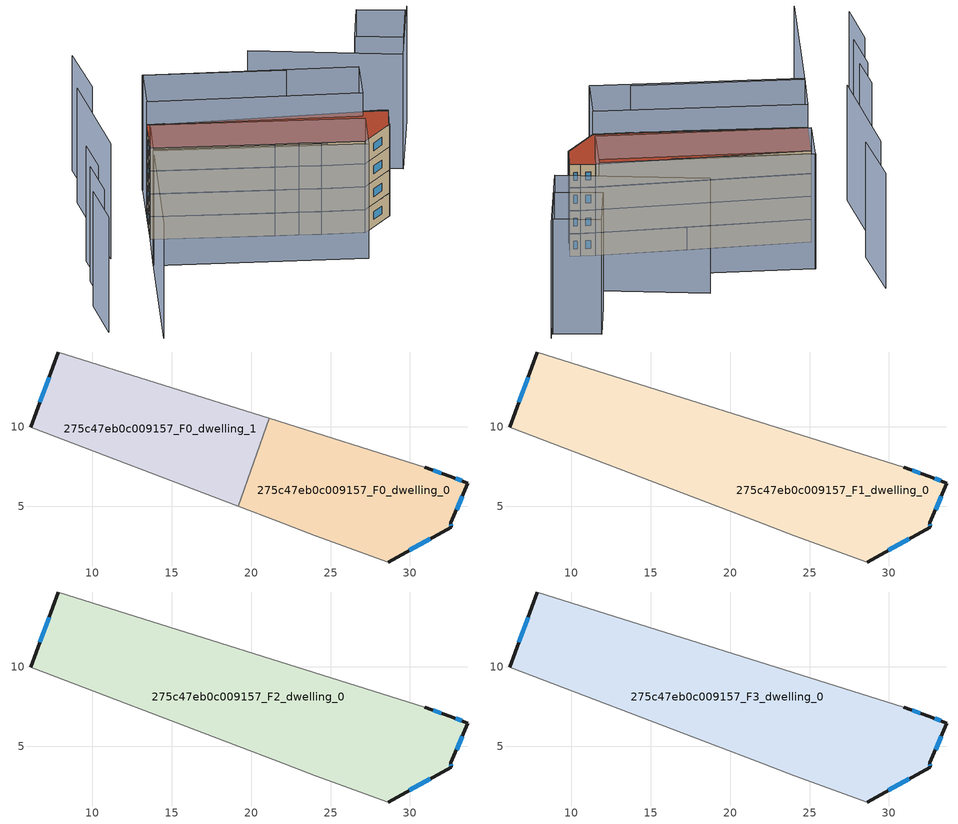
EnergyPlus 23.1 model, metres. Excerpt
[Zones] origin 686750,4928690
275c47eb0c009157_F0_dwelling_0
 floor ground (EU_floor_Construction): 32.59,3.69 32.58,3.96 33.64,6.44 32.5,6.9 30.94,7.46 21.15,10.54 19.17,5 19.2,4.99 21.67,4.06 24.04,3.13 28.65,1.49 z0
 wall outside (EU_wall_Construction): 30.94,7.46 32.5,6.9 33.64,6.44 32.58,3.96 32.59,3.69 28.65,1.49 z0:3
 wall adiabatic (EU_wall_Construction): 28.65,1.49 24.04,3.13 21.67,4.06 19.2,4.99 19.17,5 / 21.15,10.54 30.94,7.46 z0:3
 wall to 275c47eb0c009157_F0_dwelling_1 (EU_wall_Construction): 19.17,5 21.15,10.54 z0:3
 window (EU_Window_Construction): 33.29,5.61 32.93,4.79 / 32.58,3.87 32.59,3.78 / 31.27,2.96 29.96,2.22 / 31.46,7.27 31.98,7.09 / 32.88,6.75 33.26,6.59 z1:2
275c47eb0c009157_F0_dwelling_1
 floor ground (EU_floor_Construction): 19.17,5 21.15,10.54 7.86,14.71 6.12,9.98 z0
 wall outside (EU_wall_Construction): 6.12,9.98 7.86,14.71 z0:3
 wall adiabatic (EU_wall_Construction): 7.86,14.71 21.15,10.54 / 19.17,5 6.12,9.98 z0:3
 window (EU_Window_Construction): 6.7,11.56 7.28,13.13 z1:2
275c47eb0c009157_F1_dwelling_0
 floor to 275c47eb0c009157_F0_dwelling_0 (EU_floor_Construction): 32.59,3.69 32.58,3.96 33.64,6.44 32.5,6.9 30.94,7.46 21.15,10.54 19.17,5 19.2,4.99 21.67,4.06 24.04,3.13 28.65,1.49 z3
 floor to 275c47eb0c009157_F0_dwelling_1 (EU_floor_Construction): 19.17,5 21.15,10.54 7.86,14.71 6.12,9.98 z3
 wall outside (EU_wall_Construction): 6.12,9.98 7.86,14.71 / 30.94,7.46 32.5,6.9 33.64,6.44 32.58,3.96 32.59,3.69 28.65,1.49 z3:6
 wall adiabatic (EU_wall_Construction): 28.65,1.49 24.04,3.13 21.67,4.06 19.2,4.99 6.12,9.98 / 7.86,14.71 30.94,7.46 z3:6
 window (EU_Window_Construction): 33.29,5.61 32.93,4.79 / 32.58,3.87 32.59,3.78 / 31.27,2.96 29.96,2.22 / 6.7,11.56 7.28,13.13 / 31.46,7.27 31.98,7.09 / 32.88,6.75 33.26,6.59 z4:5
275c47eb0c009157_F2_dwelling_0
 floor to 275c47eb0c009157_F1_dwelling_0 (EU_floor_Construction): 32.59,3.69 32.58,3.96 33.64,6.44 32.5,6.9 30.94,7.46 7.86,14.71 6.12,9.98 19.2,4.99 21.67,4.06 24.04,3.13 28.65,1.49 z6
 wall outside (EU_wall_Construction): 6.12,9.98 7.86,14.71 / 30.94,7.46 32.5,6.9 33.64,6.44 32.58,3.96 32.59,3.69 28.65,1.49 z6:9
 wall adiabatic (EU_wall_Construction): 28.65,1.49 24.04,3.13 21.67,4.06 19.2,4.99 6.12,9.98 / 7.86,14.71 30.94,7.46 z6:9
 window (EU_Window_Construction): 33.29,5.61 32.93,4.79 / 32.58,3.87 32.59,3.78 / 31.27,2.96 29.96,2.22 / 6.7,11.56 7.28,13.13 / 31.46,7.27 31.98,7.09 / 32.88,6.75 33.26,6.59 z7:8
275c47eb0c009157_F3_dwelling_0
 floor to 275c47eb0c009157_F2_dwelling_0 (EU_floor_Construction): 32.59,3.69 32.58,3.96 33.64,6.44 32.5,6.9 30.94,7.46 7.86,14.71 6.12,9.98 19.2,4.99 21.67,4.06 24.04,3.13 28.65,1.49 z9
 wall outside (EU_wall_Construction): 6.12,9.98 7.86,14.71 / 30.94,7.46 32.5,6.9 33.64,6.44 32.58,3.96 32.59,3.69 28.65,1.49 z9:12
 wall adiabatic (EU_wall_Construction): 28.65,1.49 24.04,3.13 21.67,4.06 19.2,4.99 6.12,9.98 / 7.86,14.71 30.94,7.46 z9:12
 window (EU_Window_Construction): 33.29,5.61 32.93,4.79 / 32.58,3.87 32.59,3.78 / 31.27,2.96 29.96,2.22 / 6.7,11.56 7.28,13.13 / 31.46,7.27 31.98,7.09 / 32.88,6.75 33.26,6.59 z10:11
 roof outside (EU_roof_Construction): 30.94,7.46 32.5,6.9 33.64,6.44 32.58,3.96 32.59,3.69 28.65,1.49 24.04,3.13 21.67,4.06 19.2,4.99 6.12,9.98 7.86,14.71 z12
shading: -1.12,-9.72 4.3,5.01 / 4.3,5.01 22.51,-1.69 / -5.46,-0.32 -6.15,-6.05 / -3.6,4.68 -4.21,-0.48 / -2.2,8.77 -2.72,4.49 / 2,20.55 0.48,8.14 / 4.29,27.03 3.62,20.07 / 42.68,21.4 38.08,12.19 / 38.08,12.19 22.55,19.96 / 24.76,14.38 9.7,20.04 / 6.12,9.98 28.64,1.49 / 28.64,1.49 26.71,-3.64 / 26.71,-3.64 4.19,4.85 / 4.19,4.85 6.12,9.98 / 9.77,20.01 32.51,11.81 / 32.51,11.81 30.6,6.51 / 30.6,6.51 7.86,14.71 / 7.86,14.71 9.77,20.01 / 42.13,20.64 39.63,15.48 / 39.63,15.48 34.71,17.86 / 34.71,17.86 37.21,23.02 / 37.21,23.02 42.13,20.64 z0:15
[Building]
EU S2 Campaign: North Axis=0; Terrain=City; Solar Distribution=FullExterior
[Site:Location]
Bologna: Latitude=44.5; Longitude=11.25; Time Zone=1; Elevation=37
[SizingPeriod:WeatherFileDays]
AnnualSizingPeriod: Begin Month=1; Begin Day of Month=1; End Month=12; End Day of Month=31; Day of Week for Start Day=Monday; Use Weather File Daylight Saving Period=No; Use Weather File Rain and Snow Indicators=No
[MATERIAL]
EU_InternalMass_Material: Roughness=MediumRough; Thickness=0.1; Conductivity=1; Density=1800; Specific Heat=900; Thermal Absorptance=0.9; Solar Absorptance=0.7; Visible Absorptance=0.7
[MATERIAL:NOMASS] Roughness=MediumRough; Thermal Absorptance=0.9; Solar Absorptance=0.7; Visible Absorptance=0.7
Name | Thermal Resistance
EU_wall_NoMass | 0.937881
EU_roof_NoMass | 0.548572
EU_floor_NoMass | 0.71348
[WINDOWMATERIAL:SIMPLEGLAZINGSYSTEM]
EU_Window_SimpleGlazing: UFactor=4.25633; Solar Heat Gain Coefficient=0.85; Visible Transmittance=0.85
[CONSTRUCTION]
EU_wall_Construction: EU_wall_NoMass
EU_roof_Construction: EU_roof_NoMass
EU_floor_Construction: EU_floor_NoMass
EU_InternalMass_Construction: EU_InternalMass_Material
EU_Window_Construction: EU_Window_SimpleGlazing
[ZONE] Type=1; Multiplier=1; Ceiling Height=autocalculate; Floor Area=autocalculate; Part of Total Floor Area=Yes
Name | Volume
275c47eb0c009157_F0_dwelling_0 | 228.321
275c47eb0c009157_F1_dwelling_0 | 456.631
275c47eb0c009157_F2_dwelling_0; 275c47eb0c009157_F3_dwelling_0 | 456.632
275c47eb0c009157_F0_dwelling_1 | 228.319
[INTERNALMASS] Construction=EU_InternalMass_Construction
Name | Zone or ZoneList | Surface Area
275c47eb0c009157_F0_dwelling_0_EU_InternalMass | 275c47eb0c009157_F0_dwelling_0 | 76.1076
275c47eb0c009157_F0_dwelling_1_EU_InternalMass | 275c47eb0c009157_F0_dwelling_1 | 76.106
275c47eb0c009157_F1_dwelling_0_EU_InternalMass | 275c47eb0c009157_F1_dwelling_0 | 152.211
275c47eb0c009157_F2_dwelling_0_EU_InternalMass | 275c47eb0c009157_F2_dwelling_0 | 152.211
275c47eb0c009157_F3_dwelling_0_EU_InternalMass | 275c47eb0c009157_F3_dwelling_0 | 152.211
[OTHEREQUIPMENT] Fuel Type=Electricity; Design Level Calculation Method=Watts/Area; Power per Zone Floor Area=1; Fraction Latent=0; Fraction Radiant=0; Fraction Lost=0; Carbon Dioxide Generation Rate=0; EndUse Subcategory=EU_Step8_InternalGains
Name | Zone or ZoneList or Space or SpaceList | Schedule
EU_Step8_InternalGain_275c47eb0c009157_F0_dwelling_0_f000 | 275c47eb0c009157_F0_dwelling_0 | EU_Step8_GainSchedule_275c47eb0c009157_F0_dwelling_0_f000
EU_Step8_InternalGain_275c47eb0c009157_F0_dwelling_1_f000 | 275c47eb0c009157_F0_dwelling_1 | EU_Step8_GainSchedule_275c47eb0c009157_F0_dwelling_1_f000
EU_Step8_InternalGain_275c47eb0c009157_F1_dwelling_0_f000 | 275c47eb0c009157_F1_dwelling_0 | EU_Step8_GainSchedule_275c47eb0c009157_F1_dwelling_0_f000
EU_Step8_InternalGain_275c47eb0c009157_F2_dwelling_0_f000 | 275c47eb0c009157_F2_dwelling_0 | EU_Step8_GainSchedule_275c47eb0c009157_F2_dwelling_0_f000
EU_Step8_InternalGain_275c47eb0c009157_F3_dwelling_0_f000 | 275c47eb0c009157_F3_dwelling_0 | EU_Step8_GainSchedule_275c47eb0c009157_F3_dwelling_0_f000
[ZONEVENTILATION:DESIGNFLOWRATE] Schedule=EU_AlwaysOn; Design Flow Rate Calculation Method=AirChanges/Hour; Air Changes per Hour=0.687892; Ventilation Type=Natural; Fan Pressure Rise=0; Fan Total Efficiency=1; Constant Term Coefficient=1; Temperature Term Coefficient=0; Velocity Term Coefficient=0; Velocity Squared Term Coefficient=0; Minimum Indoor Temperature=-100; Maximum Indoor Temperature=100; Delta Temperature=-100; Minimum Outdoor Temperature=-100; Maximum Outdoor Temperature=100; Maximum Wind Speed=40
Name | Zone or ZoneList or Space or SpaceList
EU_ConstantAir_275c47eb0c009157_F0_dwelling_0 | 275c47eb0c009157_F0_dwelling_0
EU_ConstantAir_275c47eb0c009157_F0_dwelling_1 | 275c47eb0c009157_F0_dwelling_1
EU_ConstantAir_275c47eb0c009157_F1_dwelling_0 | 275c47eb0c009157_F1_dwelling_0
EU_ConstantAir_275c47eb0c009157_F2_dwelling_0 | 275c47eb0c009157_F2_dwelling_0
EU_ConstantAir_275c47eb0c009157_F3_dwelling_0 | 275c47eb0c009157_F3_dwelling_0
[HVACTEMPLATE:THERMOSTAT] Constant Heating Setpoint=20; Constant Cooling Setpoint=50
EU_HeatOnly_275c47eb0c009157_F0_dwelling_0; EU_HeatOnly_275c47eb0c009157_F0_dwelling_1; EU_HeatOnly_275c47eb0c009157_F1_dwelling_0; EU_HeatOnly_275c47eb0c009157_F2_dwelling_0; EU_HeatOnly_275c47eb0c009157_F3_dwelling_0
[HVACTEMPLATE:ZONE:IDEALLOADSAIRSYSTEM] System Availability Schedule=EU_AlwaysOn; Maximum Heating Supply Air Temperature=50; Minimum Cooling Supply Air Temperature=13; Maximum Heating Supply Air Humidity Ratio=0.0156; Minimum Cooling Supply Air Humidity Ratio=0.0077; Heating Limit=NoLimit; Cooling Limit=NoLimit; Heating Availability Schedule=EU_AlwaysOn; Cooling Availability Schedule=EU_CoolingOff; Dehumidification Control Type=ConstantSensibleHeatRatio; Cooling Sensible Heat Ratio=0.7; Dehumidification Setpoint=60; Humidification Control Type=None; Humidification Setpoint=30; Outdoor Air Method=None; Outdoor Air Flow Rate per Person=0.00944; Outdoor Air Flow Rate per Zone Floor Area=0; Outdoor Air Flow Rate per Zone=0; Demand Controlled Ventilation Type=None; Outdoor Air Economizer Type=NoEconomizer; Heat Recovery Type=None; Sensible Heat Recovery Effectiveness=0.7; Latent Heat Recovery Effectiveness=0.65
Name | Template Thermostat
275c47eb0c009157_F0_dwelling_0 | EU_HeatOnly_275c47eb0c009157_F0_dwelling_0
275c47eb0c009157_F0_dwelling_1 | EU_HeatOnly_275c47eb0c009157_F0_dwelling_1
275c47eb0c009157_F1_dwelling_0 | EU_HeatOnly_275c47eb0c009157_F1_dwelling_0
275c47eb0c009157_F2_dwelling_0 | EU_HeatOnly_275c47eb0c009157_F2_dwelling_0
275c47eb0c009157_F3_dwelling_0 | EU_HeatOnly_275c47eb0c009157_F3_dwelling_0
[SIZING:ZONE] Zone Cooling Design Supply Air Temperature Input Method=SupplyAirTemperature; Zone Cooling Design Supply Air Temperature=13; Zone Heating Design Supply Air Temperature Input Method=SupplyAirTemperature; Zone Heating Design Supply Air Temperature=50; Zone Cooling Design Supply Air Humidity Ratio=0.008; Zone Heating Design Supply Air Humidity Ratio=0.008; Cooling Design Air Flow Method=DesignDay; Cooling Design Air Flow Rate=0; Cooling Minimum Air Flow per Zone Floor Area=0.000762; Cooling Minimum Air Flow=0; Cooling Minimum Air Flow Fraction=0.2; Heating Design Air Flow Method=DesignDay; Heating Design Air Flow Rate=0; Heating Maximum Air Flow per Zone Floor Area=0.002032; Heating Maximum Air Flow=0.141576; Heating Maximum Air Flow Fraction=0.3; Account for Dedicated Outdoor Air System=No; Dedicated Outdoor Air System Control Strategy=NeutralSupplyAir; Dedicated Outdoor Air Low Setpoint Temperature for Design=autosize; Dedicated Outdoor Air High Setpoint Temperature for Design=autosize; Zone Load Sizing Method=Sensible Load Only No Latent Load; Zone Latent Cooling Design Supply Air Humidity Ratio Input Method=HumidityRatioDifference; Zone Cooling Design Supply Air Humidity Ratio Difference=0.005; Zone Latent Heating Design Supply Air Humidity Ratio Input Method=HumidityRatioDifference; Zone Humidification Design Supply Air Humidity Ratio Difference=0.005
275c47eb0c009157_F0_dwelling_0; 275c47eb0c009157_F0_dwelling_1; 275c47eb0c009157_F1_dwelling_0; 275c47eb0c009157_F2_dwelling_0; 275c47eb0c009157_F3_dwelling_0
[SCHEDULE:CONSTANT]
Name | Hourly Value
EU_AlwaysOn | 1
EU_CoolingOff | 0
[SCHEDULE:FILE] Column Number=1; Rows to Skip at Top=0; Number of Hours of Data=8760; Column Separator=Comma; Interpolate to Timestep=No; Minutes per Item=60; Adjust Schedule for Daylight Savings=Yes
Name | File
EU_Step8_GainSchedule_275c47eb0c009157_F0_dwelling_0_f000 | ../../schedules/275c47eb0c009157/275c47eb0c009157_F0_dwelling_0_f000_gain.csv
EU_Step8_GainSchedule_275c47eb0c009157_F0_dwelling_1_f000 | ../../schedules/275c47eb0c009157/275c47eb0c009157_F0_dwelling_1_f000_gain.csv
EU_Step8_GainSchedule_275c47eb0c009157_F1_dwelling_0_f000 | ../../schedules/275c47eb0c009157/275c47eb0c009157_F1_dwelling_0_f000_gain.csv
EU_Step8_GainSchedule_275c47eb0c009157_F2_dwelling_0_f000 | ../../schedules/275c47eb0c009157/275c47eb0c009157_F2_dwelling_0_f000_gain.csv
EU_Step8_GainSchedule_275c47eb0c009157_F3_dwelling_0_f000 | ../../schedules/275c47eb0c009157/275c47eb0c009157_F3_dwelling_0_f000_gain.csv
